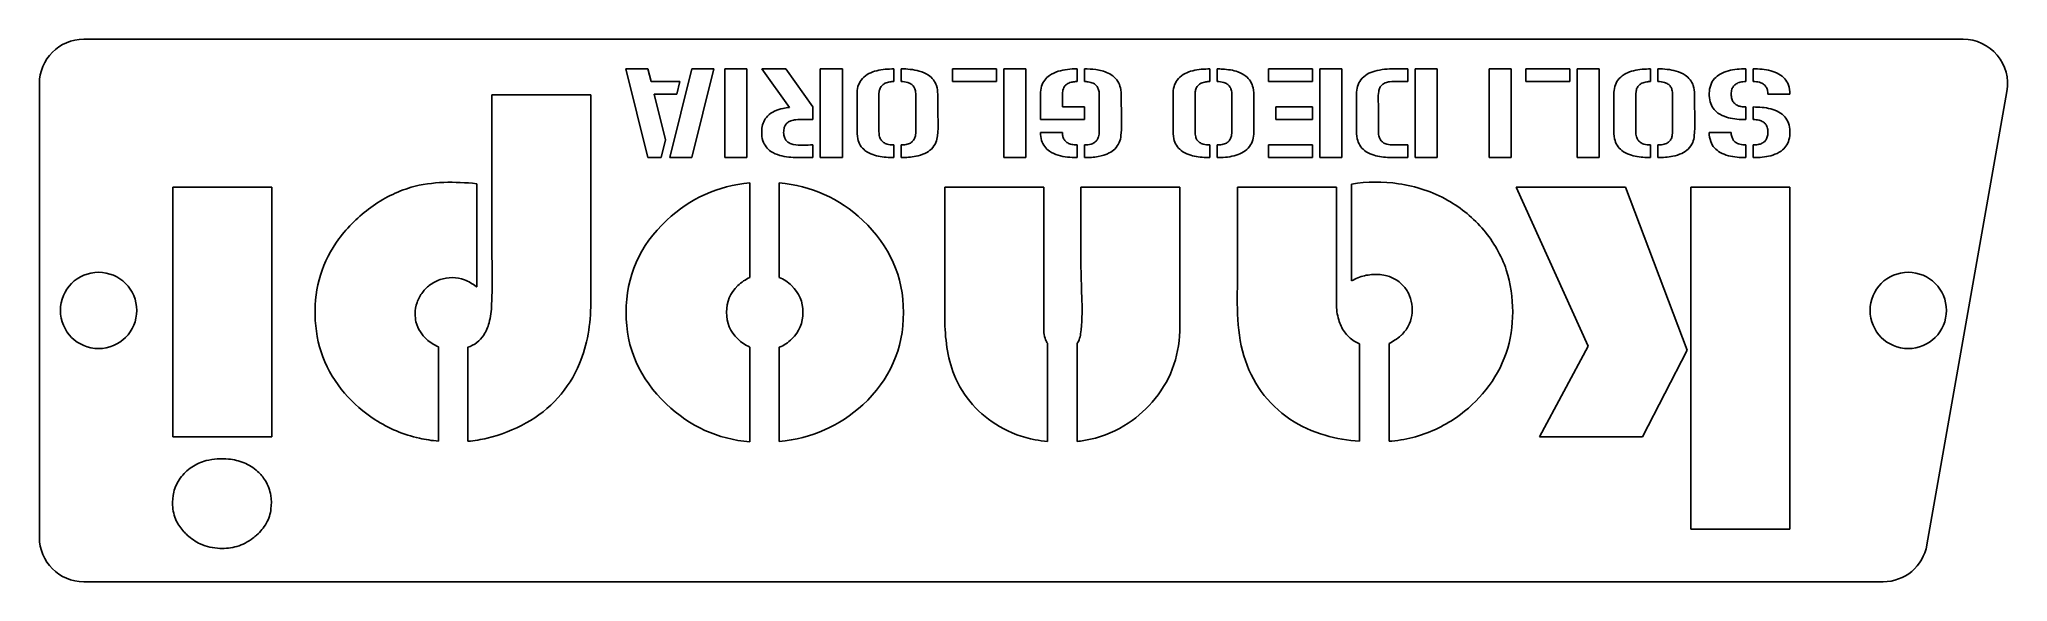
# Model space of a CAD drawing. Header units: millimetres. Extents: x 415 to 541, y -76 to -41.
import ezdxf

# ---------------------------------------------------------------- set-up
doc = ezdxf.new("R2010")
doc.units = ezdxf.units.MM

msp = doc.modelspace()

# ---------------------------------------------------------------- linework, layer by layer
at = {"color": 7, "linetype": 'Continuous', "lineweight": 25}
for p, q in [((417.67, -41.32), (538.35, -41.32)), ((414.82, -44.17), (414.82, -73.32)), ((453.89, -48.92), (452.48, -43.22)), ((452.48, -43.22), (453.89, -43.22)), ((453.89, -43.22), (454.1, -44.04)), ((454.1, -44.04), (455.95, -44.04)), ((456.72, -43.22), (455.31, -48.92)), ((455.95, -44.04), (455.75, -44.85)), ((458.13, -43.22), (456.72, -43.22)), ((456.72, -48.92), (458.13, -43.22)), ((458.84, -43.22), (460.25, -43.22)), ((458.84, -48.92), (458.84, -43.22)), ((460.25, -43.22), (460.25, -48.92)), ((462.98, -45.7), (461.2, -43.22)), ((461.2, -43.22), (462.75, -43.22)), ((462.75, -43.22), (464.49, -45.67)), ((464.96, -48.92), (464.96, -43.22)), ((464.96, -43.22), (466.38, -43.22)), ((466.38, -43.22), (466.38, -48.92)), ((469.68, -44.04), (469.68, -43.22)), ((470.15, -43.22), (470.15, -44.04)), ((473.44, -44.04), (473.44, -43.22)), ((473.44, -43.22), (476.27, -43.22)), ((476.27, -44.04), (473.44, -44.04)), ((476.27, -43.22), (476.27, -44.04)), ((476.74, -43.22), (476.74, -48.92)), ((478.15, -43.22), (476.74, -43.22)), ((478.15, -48.92), (478.15, -43.22)), ((481.45, -43.22), (481.45, -44.04)), ((481.92, -44.04), (481.92, -43.22)), ((489.97, -44.04), (489.97, -43.22)), ((490.44, -43.22), (490.44, -44.04)), ((493.74, -44.04), (493.74, -43.22)), ((493.74, -43.22), (496.56, -43.22)), ((496.56, -44.04), (493.74, -44.04)), ((496.56, -43.22), (496.56, -44.04)), ((497.04, -48.92), (497.04, -43.22)), ((497.04, -43.22), (498.45, -43.22)), ((498.45, -43.22), (498.45, -48.92)), ((502.69, -43.22), (502.69, -44.04)), ((503.16, -48.92), (503.16, -43.22)), ((503.16, -43.22), (504.57, -43.22)), ((504.57, -43.22), (504.57, -48.92)), ((507.91, -43.22), (509.32, -43.22)), ((507.91, -48.92), (507.91, -43.22)), ((509.32, -43.22), (509.32, -48.92)), ((510.26, -44.04), (510.26, -43.22)), ((510.26, -43.22), (513.09, -43.22)), ((513.09, -44.04), (510.26, -44.04)), ((513.09, -43.22), (513.09, -44.04)), ((513.56, -43.22), (513.56, -48.92)), ((514.97, -43.22), (513.56, -43.22)), ((514.97, -48.92), (514.97, -43.22)), ((518.27, -44.04), (518.27, -43.22)), ((518.74, -43.22), (518.74, -44.04)), ((524.4, -44.04), (524.4, -43.22)), ((524.87, -44.04), (524.87, -43.22)), ((450.22, -44.89), (443.87, -44.89)), ((455.75, -44.85), (454.3, -44.85)), ((454.3, -44.85), (455.02, -47.78)), ((527.22, -44.85), (525.81, -44.85)), ((541.16, -44.67), (536.02, -73.81)), ((464.49, -45.67), (464.49, -46.48)), ((481.92, -46.48), (479.1, -46.48)), ((480.51, -45.67), (481.92, -45.67)), ((481.92, -45.67), (481.92, -46.48)), ((494.21, -46.48), (494.21, -45.67)), ((494.21, -45.67), (496.56, -45.67)), ((496.56, -46.48), (494.21, -46.48)), ((496.56, -45.67), (496.56, -46.48)), ((524.4, -46.48), (524.4, -45.67)), ((524.87, -46.48), (524.87, -45.67)), ((455.02, -47.78), (454.74, -48.92)), ((480.51, -47.3), (479.1, -47.3)), ((522.04, -47.3), (523.45, -47.3)), ((454.74, -48.92), (453.89, -48.92)), ((455.31, -48.92), (456.72, -48.92)), ((460.25, -48.92), (458.84, -48.92)), ((464.49, -48.11), (464.49, -48.92)), ((466.38, -48.92), (464.96, -48.92)), ((469.68, -48.92), (469.68, -48.11)), ((470.15, -48.11), (470.15, -48.92)), ((476.74, -48.92), (478.15, -48.92)), ((481.45, -48.92), (481.45, -48.11)), ((481.92, -48.92), (481.92, -48.11)), ((489.97, -48.92), (489.97, -48.11)), ((490.44, -48.11), (490.44, -48.92)), ((493.74, -48.11), (493.74, -48.92)), ((496.56, -48.11), (493.74, -48.11)), ((493.74, -48.92), (496.56, -48.92)), ((496.56, -48.92), (496.56, -48.11)), ((498.45, -48.92), (497.04, -48.92)), ((502.69, -48.11), (502.69, -48.92)), ((504.57, -48.92), (503.16, -48.92)), ((509.32, -48.92), (507.91, -48.92)), ((513.56, -48.92), (514.97, -48.92)), ((518.27, -48.92), (518.27, -48.11)), ((518.74, -48.11), (518.74, -48.92)), ((524.4, -48.11), (524.4, -48.92)), ((524.87, -48.92), (524.87, -48.11)), ((460.43, -56.63), (460.43, -50.54)), ((462.33, -50.54), (462.33, -56.62)), ((423.39, -50.82), (423.39, -66.87)), ((429.74, -50.82), (423.39, -50.82)), ((429.74, -66.87), (429.74, -50.82)), ((442.9, -57.23), (442.9, -50.6)), ((479.31, -50.82), (472.96, -50.82)), ((488.05, -50.82), (481.7, -50.82)), ((498.1, -50.82), (491.75, -50.82)), ((499.08, -50.62), (499.08, -56.84)), ((509.64, -50.82), (514.26, -61.03)), ((516.66, -50.82), (509.64, -50.82)), ((520.63, -61.3), (516.66, -50.82)), ((520.87, -50.82), (520.87, -72.79)), ((527.22, -50.82), (520.87, -50.82)), ((527.22, -72.79), (527.22, -50.82)), ((440.44, -67.14), (440.44, -61.07)), ((442.34, -61.11), (442.34, -67.15)), ((460.43, -67.18), (460.43, -61.09)), ((462.33, -61.1), (462.33, -67.16)), ((479.55, -67.16), (479.55, -60.84)), ((481.45, -60.87), (481.45, -67.16)), ((499.58, -67.15), (499.58, -60.88)), ((501.48, -60.86), (501.48, -67.15)), ((514.26, -61.03), (511.15, -66.87)), ((517.75, -66.87), (520.63, -61.3)), ((423.39, -66.87), (429.74, -66.87)), ((511.15, -66.87), (517.75, -66.87)), ((520.87, -72.79), (527.22, -72.79)), ((533.21, -76.17), (417.67, -76.17))]:
    msp.add_line(p, q, dxfattribs=at)
for centre in [(418.62, -58.74), (534.82, -58.74)]:
    msp.add_circle(centre, 2.45, dxfattribs=at)
for centre, start, end in [((417.67, -44.17), 90, 180), ((538.35, -44.17), 350, 90), ((417.67, -73.32), 180, 270), ((533.21, -73.32), 270, 350)]:
    msp.add_arc(centre, 2.85, start, end, dxfattribs=at)
for points, knots in [([(469.68, -43.22), (469.63, -43.22), (469.59, -43.23), (469.55, -43.23), (469.18, -43.23), (468.8, -43.27), (468.45, -43.38), (468.28, -43.43), (468.12, -43.5), (467.98, -43.59), (467.83, -43.68), (467.69, -43.8), (467.59, -43.94), (467.5, -44.07), (467.43, -44.21), (467.38, -44.36), (467.34, -44.52), (467.32, -44.69), (467.32, -44.85), (467.32, -45.59), (467.32, -46.32), (467.32, -47.06), (467.32, -47.28), (467.32, -47.5), (467.37, -47.72), (467.4, -47.86), (467.46, -48), (467.53, -48.13), (467.61, -48.26), (467.72, -48.37), (467.83, -48.46), (467.98, -48.58), (468.15, -48.67), (468.33, -48.73), (468.64, -48.85), (468.98, -48.89), (469.31, -48.91), (469.43, -48.92), (469.55, -48.92), (469.68, -48.92)], [0.026906755, 0.026906755, 0.026906755, 0.026906755, 0.02703116, 0.02703116, 0.02703116, 0.028150653, 0.028150653, 0.028150653, 0.028670067, 0.028670067, 0.028670067, 0.029198395, 0.029198395, 0.029198395, 0.029665053, 0.029665053, 0.029665053, 0.030164776, 0.030164776, 0.030164776, 0.032352909, 0.032352909, 0.032352909, 0.033011542, 0.033011542, 0.033011542, 0.03345475, 0.03345475, 0.03345475, 0.033899754, 0.033899754, 0.033899754, 0.034463946, 0.034463946, 0.034463946, 0.035461781, 0.035461781, 0.035461781, 0.035822418, 0.035822418, 0.035822418, 0.035822418]), ([(469.68, -48.11), (469.53, -48.11), (469.38, -48.1), (469.25, -48.05), (469.17, -48.03), (469.09, -48), (469.03, -47.95), (468.96, -47.91), (468.9, -47.85), (468.86, -47.78), (468.82, -47.72), (468.79, -47.66), (468.77, -47.59), (468.74, -47.48), (468.73, -47.37), (468.73, -47.26), (468.73, -46.74), (468.73, -46.23), (468.73, -45.71), (468.73, -45.53), (468.73, -45.34), (468.73, -45.16), (468.73, -45), (468.72, -44.85), (468.74, -44.7), (468.75, -44.62), (468.77, -44.54), (468.81, -44.47), (468.84, -44.39), (468.89, -44.32), (468.95, -44.26), (469, -44.22), (469.06, -44.18), (469.12, -44.14), (469.22, -44.1), (469.32, -44.07), (469.43, -44.06), (469.51, -44.04), (469.59, -44.04), (469.68, -44.04)], [0, 0, 0, 0, 0.000434468, 0.000434468, 0.000434468, 0.000672088, 0.000672088, 0.000672088, 0.00091318, 0.00091318, 0.00091318, 0.001121618, 0.001121618, 0.001121618, 0.001454288, 0.001454288, 0.001454288, 0.002991685, 0.002991685, 0.002991685, 0.0035398, 0.0035398, 0.0035398, 0.003992546, 0.003992546, 0.003992546, 0.004234447, 0.004234447, 0.004234447, 0.004480201, 0.004480201, 0.004480201, 0.004690767, 0.004690767, 0.004690767, 0.005011792, 0.005011792, 0.005011792, 0.005256911, 0.005256911, 0.005256911, 0.005256911]), ([(470.15, -48.92), (470.47, -48.92), (470.79, -48.9), (471.1, -48.84), (471.3, -48.8), (471.5, -48.74), (471.68, -48.65), (471.83, -48.58), (471.98, -48.48), (472.1, -48.37), (472.22, -48.25), (472.32, -48.1), (472.38, -47.95), (472.44, -47.81), (472.47, -47.67), (472.49, -47.53), (472.57, -46.86), (472.5, -46.17), (472.5, -45.49), (472.5, -45.28), (472.5, -45.07), (472.5, -44.85), (472.5, -44.67), (472.48, -44.48), (472.42, -44.3), (472.37, -44.16), (472.3, -44.03), (472.22, -43.92), (472.13, -43.8), (472.02, -43.7), (471.9, -43.62), (471.72, -43.5), (471.53, -43.42), (471.32, -43.36), (470.94, -43.26), (470.54, -43.22), (470.15, -43.22)], [0.013584974, 0.013584974, 0.013584974, 0.013584974, 0.014549143, 0.014549143, 0.014549143, 0.01515487, 0.01515487, 0.01515487, 0.01565988, 0.01565988, 0.01565988, 0.016171803, 0.016171803, 0.016171803, 0.016599239, 0.016599239, 0.016599239, 0.018627623, 0.018627623, 0.018627623, 0.019264842, 0.019264842, 0.019264842, 0.019828614, 0.019828614, 0.019828614, 0.020264426, 0.020264426, 0.020264426, 0.020699852, 0.020699852, 0.020699852, 0.021331623, 0.021331623, 0.021331623, 0.022529615, 0.022529615, 0.022529615, 0.022529615]), ([(470.15, -44.04), (470.29, -44.04), (470.44, -44.05), (470.58, -44.1), (470.65, -44.12), (470.73, -44.15), (470.79, -44.2), (470.86, -44.24), (470.92, -44.3), (470.96, -44.37), (471, -44.43), (471.03, -44.49), (471.05, -44.56), (471.08, -44.67), (471.09, -44.78), (471.09, -44.89), (471.09, -45.41), (471.09, -45.93), (471.09, -46.45), (471.09, -46.63), (471.09, -46.81), (471.09, -47), (471.09, -47.15), (471.1, -47.31), (471.08, -47.46), (471.07, -47.54), (471.05, -47.62), (471.01, -47.69), (470.98, -47.76), (470.93, -47.83), (470.87, -47.89), (470.82, -47.94), (470.76, -47.98), (470.7, -48.01), (470.6, -48.05), (470.49, -48.08), (470.39, -48.1), (470.31, -48.11), (470.23, -48.11), (470.15, -48.11)], [0, 0, 0, 0, 0.000434889, 0.000434889, 0.000434889, 0.000672778, 0.000672778, 0.000672778, 0.000914128, 0.000914128, 0.000914128, 0.001122907, 0.001122907, 0.001122907, 0.001454983, 0.001454983, 0.001454983, 0.002996988, 0.002996988, 0.002996988, 0.003543311, 0.003543311, 0.003543311, 0.00400086, 0.00400086, 0.00400086, 0.004240459, 0.004240459, 0.004240459, 0.004483714, 0.004483714, 0.004483714, 0.004694009, 0.004694009, 0.004694009, 0.005017447, 0.005017447, 0.005017447, 0.005255593, 0.005255593, 0.005255593, 0.005255593]), ([(479.1, -46.48), (479.1, -45.94), (479.1, -45.4), (479.1, -44.85), (479.1, -44.68), (479.12, -44.5), (479.17, -44.33), (479.21, -44.19), (479.28, -44.06), (479.37, -43.94), (479.45, -43.82), (479.56, -43.72), (479.68, -43.64), (479.85, -43.52), (480.04, -43.44), (480.23, -43.38), (480.63, -43.26), (481.04, -43.22), (481.45, -43.22)], [0, 0, 0, 0, 0.001628659, 0.001628659, 0.001628659, 0.002163919, 0.002163919, 0.002163919, 0.002604481, 0.002604481, 0.002604481, 0.003045142, 0.003045142, 0.003045142, 0.003664264, 0.003664264, 0.003664264, 0.004912042, 0.004912042, 0.004912042, 0.004912042]), ([(481.45, -44.04), (481.42, -44.04), (481.38, -44.04), (481.35, -44.04), (481.25, -44.05), (481.15, -44.06), (481.06, -44.08), (480.97, -44.11), (480.87, -44.15), (480.79, -44.21), (480.73, -44.25), (480.68, -44.3), (480.64, -44.36), (480.61, -44.4), (480.59, -44.45), (480.57, -44.5), (480.53, -44.6), (480.51, -44.72), (480.51, -44.83), (480.51, -45.04), (480.51, -45.25), (480.51, -45.47), (480.51, -45.53), (480.51, -45.6), (480.51, -45.67)], [0.005631128, 0.005631128, 0.005631128, 0.005631128, 0.005734819, 0.005734819, 0.005734819, 0.006028015, 0.006028015, 0.006028015, 0.006326109, 0.006326109, 0.006326109, 0.006537035, 0.006537035, 0.006537035, 0.006697169, 0.006697169, 0.006697169, 0.00703791, 0.00703791, 0.00703791, 0.007674536, 0.007674536, 0.007674536, 0.007874302, 0.007874302, 0.007874302, 0.007874302]), ([(481.92, -43.22), (482.17, -43.22), (482.41, -43.24), (482.65, -43.27), (482.92, -43.31), (483.19, -43.37), (483.44, -43.49), (483.58, -43.55), (483.72, -43.64), (483.84, -43.75), (483.96, -43.85), (484.06, -43.99), (484.13, -44.13), (484.19, -44.26), (484.23, -44.4), (484.25, -44.54), (484.27, -44.64), (484.28, -44.75), (484.28, -44.85), (484.28, -45.73), (484.35, -46.61), (484.27, -47.49), (484.26, -47.65), (484.22, -47.81), (484.15, -47.96), (484.09, -48.11), (483.99, -48.25), (483.87, -48.37), (483.77, -48.47), (483.65, -48.55), (483.52, -48.62), (483.3, -48.74), (483.06, -48.81), (482.81, -48.85), (482.52, -48.91), (482.22, -48.92), (481.92, -48.92)], [0.02840687, 0.02840687, 0.02840687, 0.02840687, 0.029140042, 0.029140042, 0.029140042, 0.029956415, 0.029956415, 0.029956415, 0.030435044, 0.030435044, 0.030435044, 0.030919801, 0.030919801, 0.030919801, 0.031349241, 0.031349241, 0.031349241, 0.031662522, 0.031662522, 0.031662522, 0.0342753, 0.0342753, 0.0342753, 0.034766424, 0.034766424, 0.034766424, 0.035263797, 0.035263797, 0.035263797, 0.035690186, 0.035690186, 0.035690186, 0.036441762, 0.036441762, 0.036441762, 0.037334203, 0.037334203, 0.037334203, 0.037334203]), ([(481.92, -48.11), (482.07, -48.11), (482.22, -48.1), (482.35, -48.05), (482.43, -48.03), (482.5, -48), (482.57, -47.95), (482.64, -47.91), (482.7, -47.85), (482.74, -47.78), (482.78, -47.72), (482.81, -47.66), (482.83, -47.59), (482.86, -47.48), (482.87, -47.37), (482.87, -47.26), (482.87, -46.74), (482.87, -46.22), (482.87, -45.7), (482.87, -45.52), (482.87, -45.34), (482.87, -45.15), (482.87, -45), (482.88, -44.84), (482.86, -44.69), (482.84, -44.61), (482.82, -44.53), (482.79, -44.46), (482.76, -44.39), (482.71, -44.32), (482.65, -44.26), (482.6, -44.21), (482.54, -44.17), (482.48, -44.14), (482.38, -44.1), (482.27, -44.07), (482.16, -44.05), (482.08, -44.04), (482, -44.04), (481.92, -44.04)], [0, 0, 0, 0, 0.000434717, 0.000434717, 0.000434717, 0.000672577, 0.000672577, 0.000672577, 0.00091389, 0.00091389, 0.00091389, 0.0011227, 0.0011227, 0.0011227, 0.001455496, 0.001455496, 0.001455496, 0.002998875, 0.002998875, 0.002998875, 0.003544506, 0.003544506, 0.003544506, 0.004001929, 0.004001929, 0.004001929, 0.004240954, 0.004240954, 0.004240954, 0.004483596, 0.004483596, 0.004483596, 0.004693666, 0.004693666, 0.004693666, 0.005017238, 0.005017238, 0.005017238, 0.005255486, 0.005255486, 0.005255486, 0.005255486]), ([(489.97, -43.22), (489.93, -43.22), (489.89, -43.23), (489.85, -43.23), (489.47, -43.23), (489.1, -43.27), (488.74, -43.38), (488.58, -43.43), (488.42, -43.5), (488.27, -43.59), (488.12, -43.68), (487.98, -43.8), (487.88, -43.94), (487.79, -44.07), (487.72, -44.21), (487.68, -44.36), (487.63, -44.52), (487.61, -44.69), (487.61, -44.85), (487.61, -45.59), (487.61, -46.32), (487.61, -47.06), (487.61, -47.28), (487.61, -47.5), (487.66, -47.72), (487.69, -47.86), (487.75, -48), (487.83, -48.13), (487.91, -48.26), (488.01, -48.37), (488.13, -48.46), (488.28, -48.58), (488.45, -48.67), (488.63, -48.73), (488.94, -48.85), (489.27, -48.89), (489.61, -48.91), (489.73, -48.92), (489.85, -48.92), (489.97, -48.92)], [0.026906755, 0.026906755, 0.026906755, 0.026906755, 0.02703116, 0.02703116, 0.02703116, 0.028150653, 0.028150653, 0.028150653, 0.028670067, 0.028670067, 0.028670067, 0.029198395, 0.029198395, 0.029198395, 0.029665053, 0.029665053, 0.029665053, 0.030164776, 0.030164776, 0.030164776, 0.032352909, 0.032352909, 0.032352909, 0.033011542, 0.033011542, 0.033011542, 0.03345475, 0.03345475, 0.03345475, 0.033899754, 0.033899754, 0.033899754, 0.034463946, 0.034463946, 0.034463946, 0.035461781, 0.035461781, 0.035461781, 0.035822418, 0.035822418, 0.035822418, 0.035822418]), ([(489.97, -48.11), (489.82, -48.11), (489.68, -48.1), (489.54, -48.05), (489.46, -48.03), (489.39, -48), (489.32, -47.95), (489.26, -47.91), (489.2, -47.85), (489.15, -47.78), (489.11, -47.72), (489.09, -47.66), (489.07, -47.59), (489.03, -47.48), (489.03, -47.37), (489.03, -47.26), (489.03, -46.74), (489.03, -46.23), (489.03, -45.71), (489.03, -45.53), (489.03, -45.34), (489.03, -45.16), (489.03, -45), (489.02, -44.85), (489.04, -44.7), (489.05, -44.62), (489.07, -44.54), (489.1, -44.47), (489.13, -44.39), (489.18, -44.32), (489.24, -44.26), (489.29, -44.22), (489.35, -44.18), (489.41, -44.14), (489.51, -44.1), (489.62, -44.07), (489.72, -44.06), (489.8, -44.04), (489.89, -44.04), (489.97, -44.04)], [0, 0, 0, 0, 0.000434468, 0.000434468, 0.000434468, 0.000672088, 0.000672088, 0.000672088, 0.00091318, 0.00091318, 0.00091318, 0.001121618, 0.001121618, 0.001121618, 0.001454288, 0.001454288, 0.001454288, 0.002991685, 0.002991685, 0.002991685, 0.0035398, 0.0035398, 0.0035398, 0.003992546, 0.003992546, 0.003992546, 0.004234447, 0.004234447, 0.004234447, 0.004480201, 0.004480201, 0.004480201, 0.004690767, 0.004690767, 0.004690767, 0.005011792, 0.005011792, 0.005011792, 0.005256911, 0.005256911, 0.005256911, 0.005256911]), ([(490.44, -48.92), (490.48, -48.92), (490.52, -48.92), (490.56, -48.92), (490.93, -48.92), (491.31, -48.88), (491.66, -48.77), (491.83, -48.72), (491.99, -48.65), (492.14, -48.56), (492.29, -48.47), (492.42, -48.35), (492.53, -48.21), (492.62, -48.08), (492.69, -47.94), (492.73, -47.79), (492.78, -47.63), (492.8, -47.46), (492.8, -47.3), (492.8, -46.57), (492.8, -45.84), (492.8, -45.11), (492.8, -44.88), (492.8, -44.65), (492.75, -44.43), (492.72, -44.29), (492.66, -44.14), (492.58, -44.02), (492.5, -43.89), (492.4, -43.78), (492.28, -43.69), (492.13, -43.57), (491.96, -43.48), (491.78, -43.42), (491.47, -43.3), (491.13, -43.26), (490.8, -43.24), (490.68, -43.23), (490.56, -43.22), (490.44, -43.22)], [0.026891661, 0.026891661, 0.026891661, 0.026891661, 0.027010565, 0.027010565, 0.027010565, 0.028132893, 0.028132893, 0.028132893, 0.028653329, 0.028653329, 0.028653329, 0.029182683, 0.029182683, 0.029182683, 0.029650484, 0.029650484, 0.029650484, 0.030150153, 0.030150153, 0.030150153, 0.03232417, 0.03232417, 0.03232417, 0.032998099, 0.032998099, 0.032998099, 0.033440258, 0.033440258, 0.033440258, 0.033884167, 0.033884167, 0.033884167, 0.034448426, 0.034448426, 0.034448426, 0.035447268, 0.035447268, 0.035447268, 0.035805508, 0.035805508, 0.035805508, 0.035805508]), ([(490.44, -44.04), (490.59, -44.04), (490.73, -44.05), (490.87, -44.1), (490.95, -44.12), (491.02, -44.15), (491.09, -44.2), (491.15, -44.24), (491.21, -44.3), (491.26, -44.37), (491.3, -44.43), (491.33, -44.49), (491.35, -44.56), (491.38, -44.67), (491.38, -44.78), (491.38, -44.89), (491.38, -45.41), (491.38, -45.93), (491.38, -46.45), (491.38, -46.63), (491.38, -46.81), (491.38, -47), (491.38, -47.15), (491.39, -47.31), (491.37, -47.46), (491.36, -47.54), (491.34, -47.62), (491.31, -47.69), (491.27, -47.76), (491.23, -47.83), (491.17, -47.89), (491.12, -47.94), (491.06, -47.98), (490.99, -48.01), (490.89, -48.05), (490.79, -48.08), (490.68, -48.1), (490.6, -48.11), (490.52, -48.11), (490.44, -48.11)], [0, 0, 0, 0, 0.000434889, 0.000434889, 0.000434889, 0.000672778, 0.000672778, 0.000672778, 0.000914128, 0.000914128, 0.000914128, 0.001122907, 0.001122907, 0.001122907, 0.001454983, 0.001454983, 0.001454983, 0.002996988, 0.002996988, 0.002996988, 0.003543311, 0.003543311, 0.003543311, 0.00400086, 0.00400086, 0.00400086, 0.004240459, 0.004240459, 0.004240459, 0.004483714, 0.004483714, 0.004483714, 0.004694009, 0.004694009, 0.004694009, 0.005017447, 0.005017447, 0.005017447, 0.005255593, 0.005255593, 0.005255593, 0.005255593]), ([(502.69, -48.92), (502.25, -48.92), (501.82, -48.94), (501.38, -48.91), (501.05, -48.89), (500.71, -48.85), (500.4, -48.73), (500.22, -48.67), (500.05, -48.58), (499.9, -48.46), (499.79, -48.37), (499.68, -48.26), (499.61, -48.13), (499.53, -48), (499.47, -47.86), (499.44, -47.72), (499.39, -47.5), (499.39, -47.28), (499.39, -47.06), (499.39, -46.32), (499.39, -45.59), (499.39, -44.85), (499.39, -44.68), (499.41, -44.51), (499.46, -44.35), (499.5, -44.2), (499.58, -44.05), (499.67, -43.93), (499.78, -43.78), (499.92, -43.66), (500.07, -43.57), (500.22, -43.48), (500.39, -43.42), (500.56, -43.37), (500.97, -43.25), (501.41, -43.22), (501.84, -43.22), (502.12, -43.22), (502.4, -43.22), (502.69, -43.22)], [0.02888707, 0.02888707, 0.02888707, 0.02888707, 0.0301913, 0.0301913, 0.0301913, 0.03119592, 0.03119592, 0.03119592, 0.03176394, 0.03176394, 0.03176394, 0.03221197, 0.03221197, 0.03221197, 0.0326582, 0.0326582, 0.0326582, 0.03332131, 0.03332131, 0.03332131, 0.03552432, 0.03552432, 0.03552432, 0.03604044, 0.03604044, 0.03604044, 0.03651647, 0.03651647, 0.03651647, 0.03705786, 0.03705786, 0.03705786, 0.03758984, 0.03758984, 0.03758984, 0.03889983, 0.03889983, 0.03889983, 0.03975785, 0.03975785, 0.03975785, 0.03975785]), ([(502.69, -44.04), (502.3, -44.04), (501.9, -44), (501.52, -44.05), (501.42, -44.07), (501.33, -44.09), (501.24, -44.12), (501.17, -44.15), (501.1, -44.19), (501.04, -44.24), (500.98, -44.29), (500.93, -44.36), (500.89, -44.43), (500.85, -44.5), (500.83, -44.59), (500.82, -44.67), (500.76, -45.02), (500.8, -45.38), (500.8, -45.73), (500.8, -46.1), (500.8, -46.46), (500.8, -46.83), (500.8, -46.98), (500.8, -47.14), (500.8, -47.29), (500.8, -47.39), (500.81, -47.49), (500.84, -47.59), (500.86, -47.66), (500.9, -47.73), (500.94, -47.79), (500.98, -47.86), (501.04, -47.91), (501.1, -47.95), (501.17, -48), (501.25, -48.04), (501.34, -48.06), (501.48, -48.1), (501.63, -48.11), (501.78, -48.11), (502.08, -48.11), (502.39, -48.11), (502.69, -48.11)], [0, 0, 0, 0, 0.001173031, 0.001173031, 0.001173031, 0.001453082, 0.001453082, 0.001453082, 0.001689138, 0.001689138, 0.001689138, 0.001927688, 0.001927688, 0.001927688, 0.002184959, 0.002184959, 0.002184959, 0.003246729, 0.003246729, 0.003246729, 0.004342259, 0.004342259, 0.004342259, 0.004807956, 0.004807956, 0.004807956, 0.005112936, 0.005112936, 0.005112936, 0.00533894, 0.00533894, 0.00533894, 0.00556657, 0.00556657, 0.00556657, 0.005832755, 0.005832755, 0.005832755, 0.006286705, 0.006286705, 0.006286705, 0.007197731, 0.007197731, 0.007197731, 0.007197731]), ([(518.27, -43.22), (518.23, -43.22), (518.19, -43.23), (518.15, -43.23), (517.78, -43.23), (517.4, -43.27), (517.05, -43.38), (516.88, -43.43), (516.72, -43.5), (516.57, -43.59), (516.42, -43.68), (516.29, -43.8), (516.18, -43.94), (516.09, -44.07), (516.02, -44.21), (515.98, -44.36), (515.93, -44.52), (515.92, -44.69), (515.92, -44.85), (515.92, -45.59), (515.92, -46.32), (515.92, -47.06), (515.92, -47.28), (515.91, -47.5), (515.96, -47.72), (516, -47.86), (516.05, -48), (516.13, -48.13), (516.21, -48.26), (516.31, -48.37), (516.43, -48.46), (516.58, -48.58), (516.75, -48.67), (516.93, -48.73), (517.24, -48.85), (517.58, -48.89), (517.91, -48.91), (518.03, -48.92), (518.15, -48.92), (518.27, -48.92)], [0.026906755, 0.026906755, 0.026906755, 0.026906755, 0.02703116, 0.02703116, 0.02703116, 0.028150653, 0.028150653, 0.028150653, 0.028670067, 0.028670067, 0.028670067, 0.029198395, 0.029198395, 0.029198395, 0.029665053, 0.029665053, 0.029665053, 0.030164776, 0.030164776, 0.030164776, 0.032352909, 0.032352909, 0.032352909, 0.033011542, 0.033011542, 0.033011542, 0.03345475, 0.03345475, 0.03345475, 0.033899754, 0.033899754, 0.033899754, 0.034463946, 0.034463946, 0.034463946, 0.035461781, 0.035461781, 0.035461781, 0.035822418, 0.035822418, 0.035822418, 0.035822418]), ([(518.27, -48.11), (518.13, -48.11), (517.98, -48.1), (517.84, -48.05), (517.77, -48.03), (517.69, -48), (517.62, -47.95), (517.56, -47.91), (517.5, -47.85), (517.45, -47.78), (517.42, -47.72), (517.39, -47.66), (517.37, -47.59), (517.34, -47.48), (517.33, -47.37), (517.33, -47.26), (517.33, -46.74), (517.33, -46.23), (517.33, -45.71), (517.33, -45.53), (517.33, -45.34), (517.33, -45.16), (517.33, -45), (517.32, -44.85), (517.34, -44.7), (517.35, -44.62), (517.37, -44.54), (517.4, -44.47), (517.43, -44.39), (517.48, -44.32), (517.54, -44.26), (517.59, -44.22), (517.65, -44.18), (517.72, -44.14), (517.81, -44.1), (517.92, -44.07), (518.03, -44.06), (518.11, -44.04), (518.19, -44.04), (518.27, -44.04)], [0, 0, 0, 0, 0.000434468, 0.000434468, 0.000434468, 0.000672088, 0.000672088, 0.000672088, 0.00091318, 0.00091318, 0.00091318, 0.001121618, 0.001121618, 0.001121618, 0.001454288, 0.001454288, 0.001454288, 0.002991685, 0.002991685, 0.002991685, 0.0035398, 0.0035398, 0.0035398, 0.003992546, 0.003992546, 0.003992546, 0.004234447, 0.004234447, 0.004234447, 0.004480201, 0.004480201, 0.004480201, 0.004690767, 0.004690767, 0.004690767, 0.005011792, 0.005011792, 0.005011792, 0.005256911, 0.005256911, 0.005256911, 0.005256911]), ([(518.74, -48.92), (519.06, -48.92), (519.39, -48.9), (519.7, -48.84), (519.9, -48.8), (520.1, -48.74), (520.28, -48.65), (520.43, -48.58), (520.57, -48.48), (520.69, -48.37), (520.81, -48.25), (520.91, -48.1), (520.98, -47.95), (521.03, -47.81), (521.07, -47.67), (521.08, -47.53), (521.16, -46.86), (521.1, -46.17), (521.1, -45.49), (521.1, -45.28), (521.1, -45.07), (521.1, -44.85), (521.1, -44.67), (521.07, -44.48), (521.02, -44.3), (520.97, -44.16), (520.9, -44.03), (520.81, -43.92), (520.72, -43.8), (520.61, -43.7), (520.49, -43.62), (520.32, -43.5), (520.12, -43.42), (519.92, -43.36), (519.54, -43.26), (519.14, -43.22), (518.74, -43.22)], [0.013584974, 0.013584974, 0.013584974, 0.013584974, 0.014549143, 0.014549143, 0.014549143, 0.01515487, 0.01515487, 0.01515487, 0.01565988, 0.01565988, 0.01565988, 0.016171803, 0.016171803, 0.016171803, 0.016599239, 0.016599239, 0.016599239, 0.018627623, 0.018627623, 0.018627623, 0.019264842, 0.019264842, 0.019264842, 0.019828614, 0.019828614, 0.019828614, 0.020264426, 0.020264426, 0.020264426, 0.020699852, 0.020699852, 0.020699852, 0.021331623, 0.021331623, 0.021331623, 0.022529615, 0.022529615, 0.022529615, 0.022529615]), ([(518.74, -44.04), (518.89, -44.04), (519.04, -44.05), (519.17, -44.1), (519.25, -44.12), (519.32, -44.15), (519.39, -44.2), (519.46, -44.24), (519.52, -44.3), (519.56, -44.37), (519.6, -44.43), (519.63, -44.49), (519.65, -44.56), (519.68, -44.67), (519.69, -44.78), (519.69, -44.89), (519.69, -45.41), (519.69, -45.93), (519.69, -46.45), (519.69, -46.63), (519.69, -46.81), (519.69, -47), (519.69, -47.15), (519.7, -47.31), (519.67, -47.46), (519.66, -47.54), (519.64, -47.62), (519.61, -47.69), (519.58, -47.76), (519.53, -47.83), (519.47, -47.89), (519.42, -47.94), (519.36, -47.98), (519.29, -48.01), (519.2, -48.05), (519.09, -48.08), (518.98, -48.1), (518.9, -48.11), (518.82, -48.11), (518.74, -48.11)], [0, 0, 0, 0, 0.000434889, 0.000434889, 0.000434889, 0.000672778, 0.000672778, 0.000672778, 0.000914128, 0.000914128, 0.000914128, 0.001122907, 0.001122907, 0.001122907, 0.001454983, 0.001454983, 0.001454983, 0.002996988, 0.002996988, 0.002996988, 0.003543311, 0.003543311, 0.003543311, 0.00400086, 0.00400086, 0.00400086, 0.004240459, 0.004240459, 0.004240459, 0.004483714, 0.004483714, 0.004483714, 0.004694009, 0.004694009, 0.004694009, 0.005017447, 0.005017447, 0.005017447, 0.005255593, 0.005255593, 0.005255593, 0.005255593]), ([(524.4, -43.22), (524.02, -43.22), (523.63, -43.25), (523.27, -43.35), (523.09, -43.4), (522.91, -43.47), (522.74, -43.56), (522.61, -43.64), (522.48, -43.74), (522.38, -43.85), (522.27, -43.97), (522.19, -44.11), (522.14, -44.26), (522.07, -44.43), (522.05, -44.61), (522.04, -44.79), (522.04, -44.98), (522.05, -45.17), (522.11, -45.35), (522.15, -45.49), (522.21, -45.63), (522.29, -45.75), (522.38, -45.87), (522.49, -45.97), (522.6, -46.06), (522.77, -46.17), (522.95, -46.26), (523.14, -46.32), (523.49, -46.43), (523.86, -46.47), (524.23, -46.48), (524.29, -46.48), (524.34, -46.48), (524.4, -46.48)], [0, 0, 0, 0, 0.001133889, 0.001133889, 0.001133889, 0.001697694, 0.001697694, 0.001697694, 0.002167721, 0.002167721, 0.002167721, 0.002641635, 0.002641635, 0.002641635, 0.00318049, 0.00318049, 0.00318049, 0.003739473, 0.003739473, 0.003739473, 0.004176914, 0.004176914, 0.004176914, 0.004614906, 0.004614906, 0.004614906, 0.005212981, 0.005212981, 0.005212981, 0.006317638, 0.006317638, 0.006317638, 0.006481313, 0.006481313, 0.006481313, 0.006481313]), ([(524.4, -45.67), (524.29, -45.67), (524.18, -45.66), (524.07, -45.64), (523.99, -45.62), (523.91, -45.6), (523.83, -45.56), (523.76, -45.52), (523.69, -45.47), (523.63, -45.41), (523.58, -45.35), (523.54, -45.28), (523.51, -45.22), (523.48, -45.13), (523.46, -45.03), (523.46, -44.93), (523.45, -44.91), (523.45, -44.88), (523.45, -44.85), (523.45, -44.74), (523.47, -44.63), (523.5, -44.52), (523.53, -44.45), (523.56, -44.39), (523.61, -44.33), (523.65, -44.27), (523.71, -44.22), (523.77, -44.19), (523.84, -44.14), (523.93, -44.1), (524.02, -44.08), (524.14, -44.05), (524.27, -44.04), (524.4, -44.04)], [0.003985012, 0.003985012, 0.003985012, 0.003985012, 0.004313067, 0.004313067, 0.004313067, 0.004562558, 0.004562558, 0.004562558, 0.004816304, 0.004816304, 0.004816304, 0.005039447, 0.005039447, 0.005039447, 0.005329273, 0.005329273, 0.005329273, 0.005407184, 0.005407184, 0.005407184, 0.005742107, 0.005742107, 0.005742107, 0.005957843, 0.005957843, 0.005957843, 0.006174501, 0.006174501, 0.006174501, 0.0064478, 0.0064478, 0.0064478, 0.006829161, 0.006829161, 0.006829161, 0.006829161]), ([(524.87, -43.22), (525.24, -43.22), (525.63, -43.25), (525.99, -43.35), (526.17, -43.4), (526.36, -43.47), (526.52, -43.56), (526.66, -43.64), (526.78, -43.74), (526.89, -43.86), (526.99, -43.97), (527.07, -44.11), (527.13, -44.26), (527.2, -44.45), (527.22, -44.65), (527.22, -44.85)], [0, 0, 0, 0, 0.001132151, 0.001132151, 0.001132151, 0.001697251, 0.001697251, 0.001697251, 0.002167631, 0.002167631, 0.002167631, 0.002641916, 0.002641916, 0.002641916, 0.003240729, 0.003240729, 0.003240729, 0.003240729]), ([(525.81, -44.85), (525.81, -44.76), (525.8, -44.66), (525.78, -44.57), (525.76, -44.5), (525.73, -44.43), (525.68, -44.37), (525.65, -44.32), (525.62, -44.28), (525.57, -44.24), (525.51, -44.19), (525.43, -44.14), (525.35, -44.11), (525.23, -44.07), (525.1, -44.05), (524.97, -44.04), (524.93, -44.04), (524.9, -44.04), (524.87, -44.04)], [0.00204271, 0.00204271, 0.00204271, 0.00204271, 0.002324612, 0.002324612, 0.002324612, 0.002550288, 0.002550288, 0.002550288, 0.002718075, 0.002718075, 0.002718075, 0.002982101, 0.002982101, 0.002982101, 0.003370557, 0.003370557, 0.003370557, 0.003470972, 0.003470972, 0.003470972, 0.003470972]), ([(442.34, -67.15), (442.76, -67.11), (443.17, -67.04), (443.57, -66.95), (444.44, -66.74), (445.29, -66.41), (446.07, -65.97), (446.83, -65.55), (447.53, -65), (448.11, -64.36), (448.69, -63.72), (449.17, -62.96), (449.5, -62.16), (450.01, -60.95), (450.22, -59.6), (450.22, -58.28), (450.22, -53.81), (450.22, -49.35), (450.22, -44.89)], [0.04702364, 0.04702364, 0.04702364, 0.04702364, 0.04826471, 0.04826471, 0.04826471, 0.05093177, 0.05093177, 0.05093177, 0.05352358, 0.05352358, 0.05352358, 0.05611668, 0.05611668, 0.05611668, 0.06009474, 0.06009474, 0.06009474, 0.07335367, 0.07335367, 0.07335367, 0.07335367]), ([(443.87, -44.89), (443.87, -45.33), (443.87, -45.78), (443.87, -46.23), (443.87, -48.82), (443.87, -51.41), (443.87, -54), (443.87, -55.45), (443.92, -56.91), (443.86, -58.36), (443.85, -58.76), (443.8, -59.16), (443.69, -59.54), (443.62, -59.82), (443.51, -60.08), (443.35, -60.32), (443.23, -60.51), (443.08, -60.67), (442.91, -60.81), (442.74, -60.94), (442.54, -61.04), (442.34, -61.11)], [0.04315233, 0.04315233, 0.04315233, 0.04315233, 0.04449187, 0.04449187, 0.04449187, 0.05226565, 0.05226565, 0.05226565, 0.05662113, 0.05662113, 0.05662113, 0.05782611, 0.05782611, 0.05782611, 0.05868187, 0.05868187, 0.05868187, 0.05934523, 0.05934523, 0.05934523, 0.05998937, 0.05998937, 0.05998937, 0.05998937]), ([(464.49, -48.92), (464.17, -48.92), (463.85, -48.93), (463.52, -48.92), (463.13, -48.92), (462.73, -48.89), (462.36, -48.78), (462.16, -48.72), (461.96, -48.64), (461.79, -48.52), (461.67, -48.44), (461.56, -48.34), (461.48, -48.22), (461.39, -48.11), (461.32, -47.98), (461.27, -47.84), (461.22, -47.66), (461.2, -47.48), (461.2, -47.3), (461.2, -47.21), (461.2, -47.12), (461.21, -47.03), (461.23, -46.89), (461.27, -46.75), (461.33, -46.62), (461.38, -46.49), (461.47, -46.37), (461.57, -46.26), (461.7, -46.12), (461.86, -46.01), (462.03, -45.93), (462.21, -45.85), (462.39, -45.8), (462.57, -45.76), (462.71, -45.73), (462.84, -45.71), (462.98, -45.7)], [0.010970682, 0.010970682, 0.010970682, 0.010970682, 0.011938454, 0.011938454, 0.011938454, 0.013123202, 0.013123202, 0.013123202, 0.013747226, 0.013747226, 0.013747226, 0.014182952, 0.014182952, 0.014182952, 0.014618868, 0.014618868, 0.014618868, 0.015169359, 0.015169359, 0.015169359, 0.015430043, 0.015430043, 0.015430043, 0.015860573, 0.015860573, 0.015860573, 0.016293864, 0.016293864, 0.016293864, 0.016872391, 0.016872391, 0.016872391, 0.017440869, 0.017440869, 0.017440869, 0.01784842, 0.01784842, 0.01784842, 0.01784842]), ([(464.49, -46.48), (464.12, -46.48), (463.76, -46.46), (463.39, -46.49), (463.28, -46.5), (463.18, -46.52), (463.08, -46.55), (463, -46.58), (462.93, -46.62), (462.87, -46.67), (462.8, -46.72), (462.75, -46.78), (462.71, -46.85), (462.68, -46.91), (462.65, -46.98), (462.64, -47.05), (462.61, -47.16), (462.6, -47.29), (462.61, -47.41), (462.62, -47.5), (462.64, -47.59), (462.68, -47.67), (462.7, -47.74), (462.74, -47.8), (462.79, -47.85), (462.84, -47.9), (462.89, -47.95), (462.96, -47.98), (463.04, -48.03), (463.14, -48.06), (463.23, -48.08), (463.64, -48.16), (464.07, -48.11), (464.49, -48.11)], [0, 0, 0, 0, 0.001103639, 0.001103639, 0.001103639, 0.001425017, 0.001425017, 0.001425017, 0.001664947, 0.001664947, 0.001664947, 0.001907922, 0.001907922, 0.001907922, 0.002115896, 0.002115896, 0.002115896, 0.002485236, 0.002485236, 0.002485236, 0.002754655, 0.002754655, 0.002754655, 0.002968597, 0.002968597, 0.002968597, 0.003182712, 0.003182712, 0.003182712, 0.003478747, 0.003478747, 0.003478747, 0.004753862, 0.004753862, 0.004753862, 0.004753862]), ([(524.87, -45.67), (525.24, -45.67), (525.63, -45.7), (525.99, -45.79), (526.17, -45.84), (526.36, -45.91), (526.52, -46), (526.66, -46.08), (526.78, -46.18), (526.89, -46.3), (526.99, -46.42), (527.07, -46.56), (527.13, -46.71), (527.19, -46.87), (527.22, -47.06), (527.22, -47.24), (527.23, -47.42), (527.21, -47.61), (527.16, -47.79), (527.12, -47.93), (527.05, -48.07), (526.97, -48.19), (526.89, -48.31), (526.78, -48.41), (526.66, -48.5), (526.5, -48.62), (526.31, -48.7), (526.12, -48.76), (525.77, -48.87), (525.4, -48.91), (525.03, -48.92), (524.98, -48.92), (524.92, -48.92), (524.87, -48.92)], [0, 0, 0, 0, 0.001132151, 0.001132151, 0.001132151, 0.001697251, 0.001697251, 0.001697251, 0.002167631, 0.002167631, 0.002167631, 0.002641916, 0.002641916, 0.002641916, 0.003180526, 0.003180526, 0.003180526, 0.003739117, 0.003739117, 0.003739117, 0.004176692, 0.004176692, 0.004176692, 0.004614797, 0.004614797, 0.004614797, 0.005213467, 0.005213467, 0.005213467, 0.006318727, 0.006318727, 0.006318727, 0.006480932, 0.006480932, 0.006480932, 0.006480932]), ([(524.87, -48.11), (524.97, -48.11), (525.08, -48.1), (525.18, -48.08), (525.27, -48.07), (525.35, -48.04), (525.42, -48), (525.5, -47.97), (525.57, -47.92), (525.63, -47.85), (525.68, -47.8), (525.72, -47.73), (525.75, -47.66), (525.78, -47.57), (525.8, -47.48), (525.81, -47.38), (525.81, -47.35), (525.81, -47.32), (525.81, -47.3), (525.81, -47.18), (525.8, -47.07), (525.76, -46.96), (525.74, -46.9), (525.7, -46.83), (525.66, -46.77), (525.61, -46.72), (525.56, -46.67), (525.5, -46.63), (525.42, -46.58), (525.33, -46.55), (525.24, -46.52), (525.12, -46.49), (524.99, -46.48), (524.87, -46.48)], [0.004060535, 0.004060535, 0.004060535, 0.004060535, 0.004378962, 0.004378962, 0.004378962, 0.004630312, 0.004630312, 0.004630312, 0.004885964, 0.004885964, 0.004885964, 0.005111217, 0.005111217, 0.005111217, 0.005398732, 0.005398732, 0.005398732, 0.005482656, 0.005482656, 0.005482656, 0.005818576, 0.005818576, 0.005818576, 0.006034551, 0.006034551, 0.006034551, 0.006251411, 0.006251411, 0.006251411, 0.006525782, 0.006525782, 0.006525782, 0.006904537, 0.006904537, 0.006904537, 0.006904537]), ([(479.1, -47.3), (479.1, -47.47), (479.12, -47.65), (479.17, -47.82), (479.21, -47.96), (479.28, -48.1), (479.37, -48.21), (479.45, -48.33), (479.56, -48.43), (479.68, -48.51), (479.85, -48.63), (480.04, -48.72), (480.24, -48.77), (480.63, -48.89), (481.04, -48.92), (481.45, -48.92)], [0, 0, 0, 0, 0.000531674, 0.000531674, 0.000531674, 0.00096826, 0.00096826, 0.00096826, 0.001404913, 0.001404913, 0.001404913, 0.002019474, 0.002019474, 0.002019474, 0.003251473, 0.003251473, 0.003251473, 0.003251473]), ([(481.45, -48.11), (481.39, -48.11), (481.33, -48.11), (481.26, -48.1), (481.16, -48.09), (481.06, -48.07), (480.96, -48.03), (480.88, -48), (480.81, -47.96), (480.75, -47.91), (480.69, -47.86), (480.64, -47.8), (480.61, -47.74), (480.57, -47.67), (480.55, -47.61), (480.53, -47.53), (480.52, -47.46), (480.51, -47.38), (480.51, -47.3)], [0.004100587, 0.004100587, 0.004100587, 0.004100587, 0.004290528, 0.004290528, 0.004290528, 0.004602548, 0.004602548, 0.004602548, 0.00485245, 0.00485245, 0.00485245, 0.005070987, 0.005070987, 0.005070987, 0.005287823, 0.005287823, 0.005287823, 0.005529237, 0.005529237, 0.005529237, 0.005529237]), ([(524.4, -48.92), (524.02, -48.92), (523.64, -48.9), (523.27, -48.8), (523.09, -48.75), (522.91, -48.68), (522.74, -48.59), (522.61, -48.51), (522.48, -48.41), (522.38, -48.29), (522.27, -48.18), (522.19, -48.03), (522.14, -47.89), (522.07, -47.7), (522.04, -47.5), (522.04, -47.3)], [0, 0, 0, 0, 0.001132223, 0.001132223, 0.001132223, 0.001697264, 0.001697264, 0.001697264, 0.00216773, 0.00216773, 0.00216773, 0.00264208, 0.00264208, 0.00264208, 0.003241658, 0.003241658, 0.003241658, 0.003241658]), ([(523.45, -47.3), (523.45, -47.39), (523.46, -47.48), (523.49, -47.57), (523.51, -47.65), (523.54, -47.72), (523.58, -47.78), (523.61, -47.83), (523.65, -47.87), (523.69, -47.91), (523.76, -47.96), (523.83, -48.01), (523.92, -48.04), (524.04, -48.08), (524.17, -48.1), (524.29, -48.11), (524.33, -48.11), (524.36, -48.11), (524.4, -48.11)], [0.002060966, 0.002060966, 0.002060966, 0.002060966, 0.002341369, 0.002341369, 0.002341369, 0.002567408, 0.002567408, 0.002567408, 0.002736993, 0.002736993, 0.002736993, 0.003000126, 0.003000126, 0.003000126, 0.003387391, 0.003387391, 0.003387391, 0.003490373, 0.003490373, 0.003490373, 0.003490373]), ([(442.9, -50.6), (441.51, -50.46), (440.05, -50.44), (438.7, -50.83), (437.77, -51.1), (436.88, -51.55), (436.1, -52.12), (435.33, -52.68), (434.62, -53.37), (434.05, -54.15), (433.54, -54.85), (433.12, -55.64), (432.87, -56.47), (432.61, -57.3), (432.5, -58.18), (432.52, -59.05), (432.54, -59.96), (432.7, -60.88), (433.02, -61.73), (433.34, -62.58), (433.83, -63.37), (434.42, -64.06), (434.98, -64.71), (435.65, -65.29), (436.37, -65.76), (437.23, -66.32), (438.21, -66.72), (439.22, -66.95), (439.62, -67.04), (440.03, -67.1), (440.44, -67.14)], [0, 0, 0, 0, 0.00420781, 0.00420781, 0.00420781, 0.00707587, 0.00707587, 0.00707587, 0.00992232, 0.00992232, 0.00992232, 0.01249636, 0.01249636, 0.01249636, 0.0150695, 0.0150695, 0.0150695, 0.01776288, 0.01776288, 0.01776288, 0.02044897, 0.02044897, 0.02044897, 0.02299861, 0.02299861, 0.02299861, 0.02605194, 0.02605194, 0.02605194, 0.02726386, 0.02726386, 0.02726386, 0.02726386]), ([(460.43, -50.54), (458.39, -50.73), (456.61, -51.53), (453.36, -54.58), (452.49, -56.56), (452.49, -61.16), (453.35, -63.12), (455.07, -64.75), (456.59, -66.2), (458.38, -67.01), (460.43, -67.18)], [0.6424059, 0.6424059, 0.6424059, 0.6424059, 0.7511584, 0.7511584, 0.8764931, 0.8764931, 1, 1, 1, 1.1063738, 1.1063738, 1.1063738, 1.1063738]), ([(462.33, -67.16), (464.41, -66.96), (466.2, -66.17), (469.43, -63.2), (470.3, -61.22), (470.3, -56.56), (469.43, -54.59), (466.17, -51.53), (464.39, -50.73), (462.33, -50.54)], [0.1387185, 0.1387185, 0.1387185, 0.1387185, 0.2478522, 0.2478522, 0.3753487, 0.3753487, 0.500489, 0.500489, 0.6094305, 0.6094305, 0.6094305, 0.6094305]), ([(501.48, -67.15), (501.99, -67.11), (502.5, -67.03), (503, -66.9), (504, -66.65), (504.97, -66.2), (505.81, -65.61), (506.52, -65.11), (507.16, -64.52), (507.7, -63.84), (508.26, -63.14), (508.71, -62.34), (509, -61.49), (509.29, -60.64), (509.42, -59.73), (509.42, -58.84), (509.42, -57.93), (509.29, -57.01), (509.01, -56.14), (508.7, -55.21), (508.19, -54.33), (507.56, -53.58), (506.91, -52.82), (506.12, -52.16), (505.26, -51.67), (504.29, -51.11), (503.19, -50.76), (502.09, -50.6), (501.1, -50.45), (500.07, -50.45), (499.08, -50.62)], [0.01313382, 0.01313382, 0.01313382, 0.01313382, 0.0146873, 0.0146873, 0.0146873, 0.01783182, 0.01783182, 0.01783182, 0.02043742, 0.02043742, 0.02043742, 0.02316627, 0.02316627, 0.02316627, 0.025881, 0.025881, 0.025881, 0.02863947, 0.02863947, 0.02863947, 0.03162761, 0.03162761, 0.03162761, 0.03466027, 0.03466027, 0.03466027, 0.03806364, 0.03806364, 0.03806364, 0.04111074, 0.04111074, 0.04111074, 0.04111074]), ([(472.96, -50.82), (472.96, -53.65), (472.96, -56.47), (472.96, -59.29), (472.96, -60.5), (473.12, -61.75), (473.56, -62.88), (473.84, -63.57), (474.24, -64.23), (474.74, -64.79), (475.24, -65.34), (475.82, -65.82), (476.47, -66.2), (477.17, -66.61), (477.96, -66.9), (478.76, -67.05), (479.02, -67.1), (479.28, -67.14), (479.55, -67.16)], [0.06325391, 0.06325391, 0.06325391, 0.06325391, 0.07172117, 0.07172117, 0.07172117, 0.07540885, 0.07540885, 0.07540885, 0.07766497, 0.07766497, 0.07766497, 0.07989951, 0.07989951, 0.07989951, 0.08236142, 0.08236142, 0.08236142, 0.08314974, 0.08314974, 0.08314974, 0.08314974]), ([(479.55, -60.84), (479.5, -60.78), (479.46, -60.7), (479.43, -60.63), (479.31, -60.34), (479.31, -60.01), (479.31, -59.7), (479.31, -58.45), (479.31, -57.21), (479.31, -55.97), (479.31, -54.25), (479.31, -52.54), (479.31, -50.82)], [0.01802494, 0.01802494, 0.01802494, 0.01802494, 0.0182648, 0.0182648, 0.0182648, 0.01922487, 0.01922487, 0.01922487, 0.02299889, 0.02299889, 0.02299889, 0.0282048, 0.0282048, 0.0282048, 0.0282048]), ([(481.45, -67.16), (481.74, -67.13), (482.02, -67.08), (482.31, -67.02), (483.17, -66.83), (484.01, -66.47), (484.74, -65.98), (485.39, -65.54), (485.97, -65.01), (486.46, -64.4), (486.99, -63.76), (487.41, -63.01), (487.67, -62.22), (487.93, -61.44), (488.05, -60.6), (488.05, -59.77), (488.05, -56.79), (488.05, -53.81), (488.05, -50.82)], [0.03879605, 0.03879605, 0.03879605, 0.03879605, 0.03966273, 0.03966273, 0.03966273, 0.04232707, 0.04232707, 0.04232707, 0.04466322, 0.04466322, 0.04466322, 0.04716578, 0.04716578, 0.04716578, 0.04965118, 0.04965118, 0.04965118, 0.05851949, 0.05851949, 0.05851949, 0.05851949]), ([(481.7, -50.82), (481.7, -52.55), (481.7, -54.27), (481.7, -56), (481.7, -57.41), (481.87, -58.84), (481.68, -60.24), (481.66, -60.37), (481.63, -60.5), (481.58, -60.62), (481.55, -60.71), (481.5, -60.8), (481.45, -60.87)], [0.03730186, 0.03730186, 0.03730186, 0.03730186, 0.04247362, 0.04247362, 0.04247362, 0.04672111, 0.04672111, 0.04672111, 0.04710854, 0.04710854, 0.04710854, 0.04739604, 0.04739604, 0.04739604, 0.04739604]), ([(491.75, -50.82), (491.75, -52.63), (491.75, -54.44), (491.75, -56.24), (491.75, -58.06), (491.63, -59.93), (492.16, -61.66), (492.4, -62.48), (492.78, -63.26), (493.28, -63.95), (493.78, -64.64), (494.41, -65.24), (495.12, -65.72), (495.8, -66.18), (496.58, -66.53), (497.37, -66.76), (498.09, -66.97), (498.83, -67.1), (499.58, -67.15)], [0, 0, 0, 0, 0.00541969, 0.00541969, 0.00541969, 0.01086934, 0.01086934, 0.01086934, 0.01339796, 0.01339796, 0.01339796, 0.01593065, 0.01593065, 0.01593065, 0.01839154, 0.01839154, 0.01839154, 0.0206017, 0.0206017, 0.0206017, 0.0206017]), ([(499.58, -60.88), (499.46, -60.83), (499.35, -60.78), (499.25, -60.71), (499, -60.56), (498.79, -60.35), (498.62, -60.12), (498.45, -59.89), (498.33, -59.62), (498.25, -59.35), (498.15, -59.01), (498.1, -58.65), (498.1, -58.29), (498.1, -57.7), (498.1, -57.1), (498.1, -56.5), (498.1, -55.19), (498.1, -53.87), (498.1, -52.55), (498.1, -51.98), (498.1, -51.4), (498.1, -50.82)], [0.02407565, 0.02407565, 0.02407565, 0.02407565, 0.02444825, 0.02444825, 0.02444825, 0.02531281, 0.02531281, 0.02531281, 0.02617025, 0.02617025, 0.02617025, 0.02723484, 0.02723484, 0.02723484, 0.02901115, 0.02901115, 0.02901115, 0.03292888, 0.03292888, 0.03292888, 0.03464314, 0.03464314, 0.03464314, 0.03464314]), ([(439.65, -57.32), (439.71, -57.26), (439.78, -57.2), (439.85, -57.14), (440.06, -56.98), (440.3, -56.84), (440.55, -56.76), (440.8, -56.67), (441.07, -56.63), (441.34, -56.63), (441.6, -56.63), (441.87, -56.69), (442.12, -56.78), (442.39, -56.88), (442.64, -57.03), (442.87, -57.21), (442.88, -57.22), (442.89, -57.22), (442.9, -57.23)], [0.004420667, 0.004420667, 0.004420667, 0.004420667, 0.004690652, 0.004690652, 0.004690652, 0.005498206, 0.005498206, 0.005498206, 0.006302711, 0.006302711, 0.006302711, 0.007105361, 0.007105361, 0.007105361, 0.007983754, 0.007983754, 0.007983754, 0.008020699, 0.008020699, 0.008020699, 0.008020699]), ([(460.43, -61.09), (460.15, -60.97), (459.89, -60.8), (459.18, -60.1), (458.94, -59.53), (458.94, -58.19), (459.18, -57.62), (459.9, -56.92), (460.16, -56.75), (460.43, -56.63)], [0.1905692, 0.1905692, 0.1905692, 0.1905692, 0.2530451, 0.2530451, 0.3805119, 0.3805119, 0.5052666, 0.5052666, 0.5652317, 0.5652317, 0.5652317, 0.5652317]), ([(462.33, -56.62), (462.62, -56.73), (462.88, -56.91), (463.61, -57.62), (463.85, -58.19), (463.85, -59.53), (463.61, -60.1), (463.13, -60.57), (462.89, -60.81), (462.63, -60.99), (462.33, -61.1)], [0.6903481, 0.6903481, 0.6903481, 0.6903481, 0.7515713, 0.7515713, 0.87445, 0.87445, 1, 1, 1, 1.0636877, 1.0636877, 1.0636877, 1.0636877]), ([(499.08, -56.84), (499.21, -56.77), (499.34, -56.7), (499.48, -56.65), (499.76, -56.53), (500.06, -56.46), (500.35, -56.44), (500.65, -56.41), (500.96, -56.42), (501.25, -56.49), (501.49, -56.55), (501.73, -56.64), (501.94, -56.78), (502.07, -56.86), (502.19, -56.96), (502.31, -57.07), (502.48, -57.23), (502.63, -57.43), (502.73, -57.64), (502.84, -57.86), (502.91, -58.09), (502.94, -58.33), (502.98, -58.58), (502.98, -58.83), (502.94, -59.07), (502.9, -59.31), (502.82, -59.54), (502.71, -59.75), (502.6, -59.96), (502.45, -60.15), (502.28, -60.32), (502.27, -60.33), (502.25, -60.34), (502.24, -60.35)], [0.021987947, 0.021987947, 0.021987947, 0.021987947, 0.022432244, 0.022432244, 0.022432244, 0.023331833, 0.023331833, 0.023331833, 0.024230278, 0.024230278, 0.024230278, 0.024979229, 0.024979229, 0.024979229, 0.025445308, 0.025445308, 0.025445308, 0.026165342, 0.026165342, 0.026165342, 0.026885373, 0.026885373, 0.026885373, 0.027624868, 0.027624868, 0.027624868, 0.028340431, 0.028340431, 0.028340431, 0.029051982, 0.029051982, 0.029051982, 0.029106339, 0.029106339, 0.029106339, 0.029106339]), ([(439.67, -60.59), (439.53, -60.45), (439.39, -60.29), (439.28, -60.12), (439.15, -59.92), (439.06, -59.7), (439, -59.47), (438.96, -59.31), (438.95, -59.13), (438.95, -58.96), (438.95, -58.71), (438.98, -58.46), (439.07, -58.23), (439.15, -57.99), (439.27, -57.77), (439.43, -57.57), (439.5, -57.48), (439.57, -57.4), (439.65, -57.32)], [0.006606333, 0.006606333, 0.006606333, 0.006606333, 0.007218039, 0.007218039, 0.007218039, 0.00792157, 0.00792157, 0.00792157, 0.00843097, 0.00843097, 0.00843097, 0.009178637, 0.009178637, 0.009178637, 0.009928111, 0.009928111, 0.009928111, 0.010256606, 0.010256606, 0.010256606, 0.010256606]), ([(440.44, -61.07), (440.3, -61.02), (440.17, -60.95), (440.04, -60.87), (439.91, -60.78), (439.79, -60.69), (439.67, -60.59)], [0.0003897984, 0.0003897984, 0.0003897984, 0.0003897984, 0.0008371792, 0.0008371792, 0.0008371792, 0.0012975145, 0.0012975145, 0.0012975145, 0.0012975145]), ([(502.24, -60.35), (502.13, -60.46), (502, -60.56), (501.87, -60.64), (501.75, -60.73), (501.62, -60.8), (501.48, -60.86)], [0.0037848396, 0.0037848396, 0.0037848396, 0.0037848396, 0.0042499536, 0.0042499536, 0.0042499536, 0.0046977105, 0.0046977105, 0.0046977105, 0.0046977105]), ([(428.83, -69.08), (428.57, -68.85), (428.27, -68.66), (427.96, -68.53), (427.64, -68.4), (427.3, -68.32), (426.96, -68.29), (426.49, -68.25), (425.99, -68.27), (425.53, -68.39), (425.2, -68.48), (424.88, -68.62), (424.6, -68.81), (424.32, -69), (424.06, -69.24), (423.86, -69.52), (423.67, -69.78), (423.53, -70.09), (423.45, -70.41), (423.38, -70.69), (423.36, -70.98), (423.37, -71.26), (423.39, -71.6), (423.47, -71.94), (423.61, -72.25), (423.74, -72.51), (423.91, -72.75), (424.1, -72.96), (424.17, -73.04), (424.24, -73.1), (424.31, -73.17)], [0, 0, 0, 0, 0.001025665, 0.001025665, 0.001025665, 0.002046167, 0.002046167, 0.002046167, 0.003486504, 0.003486504, 0.003486504, 0.004502362, 0.004502362, 0.004502362, 0.00551977, 0.00551977, 0.00551977, 0.006502747, 0.006502747, 0.006502747, 0.007354956, 0.007354956, 0.007354956, 0.008371972, 0.008371972, 0.008371972, 0.009232331, 0.009232331, 0.009232331, 0.009522003, 0.009522003, 0.009522003, 0.009522003]), ([(424.31, -73.17), (424.56, -73.4), (424.85, -73.59), (425.15, -73.74), (425.55, -73.92), (425.98, -74.01), (426.41, -74.03), (426.78, -74.04), (427.15, -74), (427.5, -73.9), (427.87, -73.79), (428.22, -73.61), (428.53, -73.37), (428.62, -73.31), (428.7, -73.24), (428.77, -73.17), (429.01, -72.95), (429.23, -72.7), (429.39, -72.42), (429.55, -72.13), (429.65, -71.81), (429.69, -71.49), (429.73, -71.21), (429.72, -70.91), (429.68, -70.63), (429.62, -70.3), (429.51, -69.97), (429.33, -69.68), (429.19, -69.46), (429.02, -69.25), (428.83, -69.08)], [0.003818412, 0.003818412, 0.003818412, 0.003818412, 0.004842293, 0.004842293, 0.004842293, 0.006146331, 0.006146331, 0.006146331, 0.007242187, 0.007242187, 0.007242187, 0.008413073, 0.008413073, 0.008413073, 0.008724501, 0.008724501, 0.008724501, 0.009697893, 0.009697893, 0.009697893, 0.010682554, 0.010682554, 0.010682554, 0.011537408, 0.011537408, 0.011537408, 0.01255816, 0.01255816, 0.01255816, 0.013346003, 0.013346003, 0.013346003, 0.013346003])]:
    msp.add_open_spline(points, degree=3, knots=knots, dxfattribs=at)

doc.saveas('drawing.dxf')
